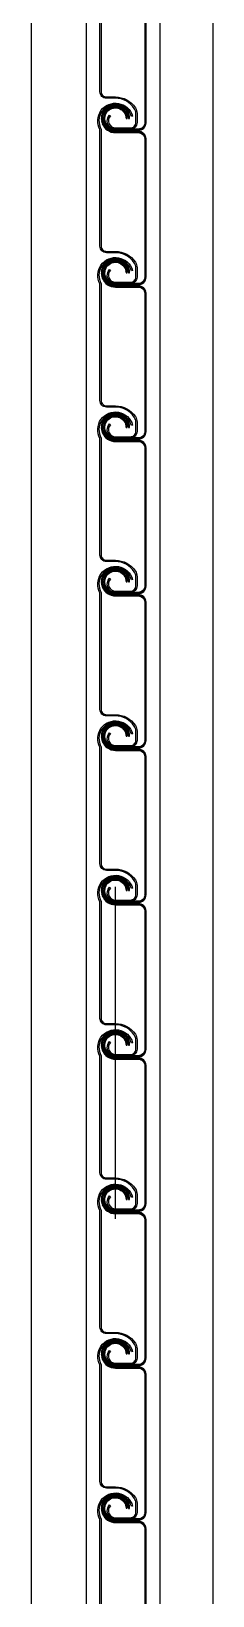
# Model space of a CAD drawing. Header units: millimetres. Extents: x 19868 to 801382, y -4805 to 85279.
# Drawn here: x 159350 to 159436, y 38862 to 39602 of the extents above; entities that cross this region are included whole.
import ezdxf

# ---------------------------------------------------------------- set-up
doc = ezdxf.new("R2010")
doc.units = ezdxf.units.MM
doc.header["$LTSCALE"] = 250
doc.layers.add('A-ETC-8', color=8, linetype='Continuous')

# ---------------------------------------------------------------- blocks, each defined once
blk = doc.blocks.new('C9fc9bb7c')
h = blk.add_hatch()
h.set_pattern_fill('ANSI31', color=256, scale=1.161, angle=-90, style=0)
h.set_pattern_definition([(315, (-1584085.85751, 211375.76352), (0.10261887162, 0.10261887162), [])])
h.paths.add_polyline_path([(710.8, 4531.01), (710.8, 4588.3), (710.8, 4595.44, 0.414214), (707.75, 4598.49), (696.9, 4598.49), (696.9, 4599.08), (707.75, 4599.08, -0.414214), (711.39, 4595.44), (711.39, 4588.3), (711.39, 4531.01)])
h.paths.add_polyline_path([(690.2, 4605.12), (690.79, 4605.12, 0.272094), (693.98, 4599.82), (692.9, 4599.82, -0.234313)])
h.paths.add_polyline_path([(690.2, 4605.12, -0.416993), (696.9, 4611.88), (696.9, 4611.3, 0.41726), (690.79, 4605.12)])
h.paths.add_polyline_path([(696.9, 4611.3), (696.9, 4611.88, -0.414214), (703.59, 4605.19), (703.01, 4605.19, 0.414214)])
h.paths.add_polyline_path([(692.9, 4599.82), (693.98, 4599.82, 0.125086), (696.9, 4599.08), (696.9, 4598.49, -0.161553)])
h.paths.add_polyline_path([(707.75, 4526.52), (696.9, 4526.52), (696.9, 4527.1), (704.06, 4527.1), (707.75, 4527.1, 0.414214), (710.8, 4530.16), (710.8, 4531.01), (711.39, 4531.01), (711.39, 4530.16, -0.414214)])
h.paths.add_polyline_path([(696.9, 4537.17), (696.9, 4537.76, -0.414214), (702.52, 4532.14), (701.93, 4532.14, 0.414214)])
h.paths.add_polyline_path([(691.39, 4531.01, -0.474498), (696.9, 4537.76), (696.9, 4537.17, 0.481821), (691.99, 4531.01)])
h.paths.add_polyline_path([(691.39, 4531.01), (691.99, 4531.01, 0.349691), (696.9, 4527.1), (696.9, 4526.52, -0.356394)])
h = blk.add_hatch()
h.set_pattern_fill('ANSI31', color=256, scale=1.161, angle=-90, style=0)
h.set_pattern_definition([(315, (-1584085.85751, 211302.70102), (0.10261887162, 0.10261887162), [])])
h.paths.add_polyline_path([(710.8, 4457.95), (710.8, 4515.24), (710.8, 4522.38, 0.414214), (707.75, 4525.43), (696.9, 4525.43), (696.9, 4526.02), (707.75, 4526.02, -0.414214), (711.39, 4522.38), (711.39, 4515.24), (711.39, 4457.95)])
h.paths.add_polyline_path([(690.2, 4532.06), (690.79, 4532.06, 0.272094), (693.98, 4526.76), (692.9, 4526.76, -0.234313)])
h.paths.add_polyline_path([(690.2, 4532.06, -0.416993), (696.9, 4538.82), (696.9, 4538.23, 0.41726), (690.79, 4532.06)])
h.paths.add_polyline_path([(696.9, 4538.23), (696.9, 4538.82, -0.414214), (703.59, 4532.13), (703.01, 4532.13, 0.414214)])
h.paths.add_polyline_path([(692.9, 4526.76), (693.98, 4526.76, 0.125086), (696.9, 4526.02), (696.9, 4525.43, -0.161553)])
h.paths.add_polyline_path([(707.75, 4453.45), (696.9, 4453.45), (696.9, 4454.04), (704.06, 4454.04), (707.75, 4454.04, 0.414214), (710.8, 4457.1), (710.8, 4457.95), (711.39, 4457.95), (711.39, 4457.1, -0.414214)])
h.paths.add_polyline_path([(696.9, 4464.11), (696.9, 4464.69, -0.414214), (702.52, 4459.07), (701.93, 4459.07, 0.414214)])
h.paths.add_polyline_path([(691.39, 4457.95, -0.474498), (696.9, 4464.69), (696.9, 4464.11, 0.481821), (691.99, 4457.95)])
h.paths.add_polyline_path([(691.39, 4457.95), (691.99, 4457.95, 0.349691), (696.9, 4454.04), (696.9, 4453.45, -0.356394)])
h = blk.add_hatch()
h.set_pattern_fill('ANSI31', color=256, scale=1.161, angle=-90, style=0)
h.set_pattern_definition([(315, (-1584085.85751, 211229.63852), (0.10261887162, 0.10261887162), [])])
h.paths.add_polyline_path([(710.8, 4384.89), (710.8, 4442.17), (710.8, 4449.31, 0.414214), (707.75, 4452.37), (696.9, 4452.37), (696.9, 4452.95), (707.75, 4452.95, -0.414214), (711.39, 4449.31), (711.39, 4442.17), (711.39, 4384.89)])
h.paths.add_polyline_path([(690.2, 4459), (690.79, 4459, 0.272094), (693.98, 4453.7), (692.9, 4453.7, -0.234313)])
h.paths.add_polyline_path([(690.2, 4459, -0.416993), (696.9, 4465.76), (696.9, 4465.17, 0.41726), (690.79, 4459)])
h.paths.add_polyline_path([(696.9, 4465.17), (696.9, 4465.76, -0.414214), (703.59, 4459.06), (703.01, 4459.06, 0.414214)])
h.paths.add_polyline_path([(692.9, 4453.7), (693.98, 4453.7, 0.125086), (696.9, 4452.95), (696.9, 4452.37, -0.161553)])
h.paths.add_polyline_path([(707.75, 4380.39), (696.9, 4380.39), (696.9, 4380.98), (704.06, 4380.98), (707.75, 4380.98, 0.414214), (710.8, 4384.03), (710.8, 4384.89), (711.39, 4384.89), (711.39, 4384.03, -0.414214)])
h.paths.add_polyline_path([(696.9, 4391.05), (696.9, 4391.63, -0.414214), (702.52, 4386.01), (701.93, 4386.01, 0.414214)])
h.paths.add_polyline_path([(691.39, 4384.89, -0.474498), (696.9, 4391.63), (696.9, 4391.05, 0.481821), (691.99, 4384.89)])
h.paths.add_polyline_path([(691.39, 4384.89), (691.99, 4384.89, 0.349691), (696.9, 4380.98), (696.9, 4380.39, -0.356394)])
h = blk.add_hatch()
h.set_pattern_fill('ANSI31', color=256, scale=1.161, angle=-90, style=0)
h.set_pattern_definition([(315, (-1584085.85751, 211156.57602), (0.10261887162, 0.10261887162), [])])
h.paths.add_polyline_path([(710.8, 4311.83), (710.8, 4369.11), (710.8, 4376.25, 0.414214), (707.75, 4379.31), (696.9, 4379.31), (696.9, 4379.89), (707.75, 4379.89, -0.414214), (711.39, 4376.25), (711.39, 4369.11), (711.39, 4311.83)])
h.paths.add_polyline_path([(690.2, 4385.94), (690.79, 4385.94, 0.272094), (693.98, 4380.63), (692.9, 4380.63, -0.234313)])
h.paths.add_polyline_path([(690.2, 4385.94, -0.416993), (696.9, 4392.7), (696.9, 4392.11, 0.41726), (690.79, 4385.94)])
h.paths.add_polyline_path([(696.9, 4392.11), (696.9, 4392.7, -0.414214), (703.59, 4386), (703.01, 4386, 0.414214)])
h.paths.add_polyline_path([(692.9, 4380.63), (693.98, 4380.63, 0.125086), (696.9, 4379.89), (696.9, 4379.31, -0.161553)])
h.paths.add_polyline_path([(707.75, 4307.33), (696.9, 4307.33), (696.9, 4307.92), (704.06, 4307.92), (707.75, 4307.92, 0.414214), (710.8, 4310.97), (710.8, 4311.83), (711.39, 4311.83), (711.39, 4310.97, -0.414214)])
h.paths.add_polyline_path([(696.9, 4317.98), (696.9, 4318.57, -0.414214), (702.52, 4312.95), (701.93, 4312.95, 0.414214)])
h.paths.add_polyline_path([(691.39, 4311.83, -0.474498), (696.9, 4318.57), (696.9, 4317.98, 0.481821), (691.99, 4311.83)])
h.paths.add_polyline_path([(691.39, 4311.83), (691.99, 4311.83, 0.349691), (696.9, 4307.92), (696.9, 4307.33, -0.356394)])
h = blk.add_hatch()
h.set_pattern_fill('ANSI31', color=256, scale=1.161, angle=-90, style=0)
h.set_pattern_definition([(315, (-1584085.85751, 211083.51352), (0.10261887162, 0.10261887162), [])])
h.paths.add_polyline_path([(710.8, 4238.76), (710.8, 4296.05), (710.8, 4303.19, 0.414214), (707.75, 4306.24), (696.9, 4306.24), (696.9, 4306.83), (707.75, 4306.83, -0.414214), (711.39, 4303.19), (711.39, 4296.05), (711.39, 4238.76)])
h.paths.add_polyline_path([(690.2, 4312.87), (690.79, 4312.87, 0.272094), (693.98, 4307.57), (692.9, 4307.57, -0.234313)])
h.paths.add_polyline_path([(690.2, 4312.87, -0.416993), (696.9, 4319.63), (696.9, 4319.05, 0.41726), (690.79, 4312.87)])
h.paths.add_polyline_path([(696.9, 4319.05), (696.9, 4319.63, -0.414214), (703.59, 4312.94), (703.01, 4312.94, 0.414214)])
h.paths.add_polyline_path([(692.9, 4307.57), (693.98, 4307.57, 0.125086), (696.9, 4306.83), (696.9, 4306.24, -0.161553)])
h.paths.add_polyline_path([(707.75, 4234.27), (696.9, 4234.27), (696.9, 4234.85), (704.06, 4234.85), (707.75, 4234.85, 0.414214), (710.8, 4237.91), (710.8, 4238.76), (711.39, 4238.76), (711.39, 4237.91, -0.414214)])
h.paths.add_polyline_path([(696.9, 4244.92), (696.9, 4245.51, -0.414214), (702.52, 4239.89), (701.93, 4239.89, 0.414214)])
h.paths.add_polyline_path([(691.39, 4238.76, -0.474498), (696.9, 4245.51), (696.9, 4244.92, 0.481821), (691.99, 4238.76)])
h.paths.add_polyline_path([(691.39, 4238.76), (691.99, 4238.76, 0.349691), (696.9, 4234.85), (696.9, 4234.27, -0.356394)])
h = blk.add_hatch()
h.set_pattern_fill('ANSI31', color=256, scale=1.161, angle=-90, style=0)
h.set_pattern_definition([(315, (-1584085.85751, 211010.45102), (0.10261887162, 0.10261887162), [])])
h.paths.add_polyline_path([(710.8, 4165.7), (710.8, 4222.99), (710.8, 4230.13, 0.414214), (707.75, 4233.18), (696.9, 4233.18), (696.9, 4233.77), (707.75, 4233.77, -0.414214), (711.39, 4230.13), (711.39, 4222.99), (711.39, 4165.7)])
h.paths.add_polyline_path([(690.2, 4239.81), (690.79, 4239.81, 0.272094), (693.98, 4234.51), (692.9, 4234.51, -0.234313)])
h.paths.add_polyline_path([(690.2, 4239.81, -0.416993), (696.9, 4246.57), (696.9, 4245.98, 0.41726), (690.79, 4239.81)])
h.paths.add_polyline_path([(696.9, 4245.98), (696.9, 4246.57, -0.414214), (703.59, 4239.88), (703.01, 4239.88, 0.414214)])
h.paths.add_polyline_path([(692.9, 4234.51), (693.98, 4234.51, 0.125086), (696.9, 4233.77), (696.9, 4233.18, -0.161553)])
h.paths.add_polyline_path([(707.75, 4161.2), (696.9, 4161.2), (696.9, 4161.79), (704.06, 4161.79), (707.75, 4161.79, 0.414214), (710.8, 4164.85), (710.8, 4165.7), (711.39, 4165.7), (711.39, 4164.85, -0.414214)])
h.paths.add_polyline_path([(696.9, 4171.86), (696.9, 4172.44, -0.414214), (702.52, 4166.82), (701.93, 4166.82, 0.414214)])
h.paths.add_polyline_path([(691.39, 4165.7, -0.474498), (696.9, 4172.44), (696.9, 4171.86, 0.481821), (691.99, 4165.7)])
h.paths.add_polyline_path([(691.39, 4165.7), (691.99, 4165.7, 0.349691), (696.9, 4161.79), (696.9, 4161.2, -0.356394)])
h = blk.add_hatch()
h.set_pattern_fill('ANSI31', color=256, scale=1.161, angle=-90, style=0)
h.set_pattern_definition([(315, (-1584085.85751, 210937.38852), (0.10261887162, 0.10261887162), [])])
h.paths.add_polyline_path([(710.8, 4092.64), (710.8, 4149.92), (710.8, 4157.06, 0.414214), (707.75, 4160.12), (696.9, 4160.12), (696.9, 4160.7), (707.75, 4160.7, -0.414214), (711.39, 4157.06), (711.39, 4149.92), (711.39, 4092.64)])
h.paths.add_polyline_path([(690.2, 4166.75), (690.79, 4166.75, 0.272094), (693.98, 4161.45), (692.9, 4161.45, -0.234313)])
h.paths.add_polyline_path([(690.2, 4166.75, -0.416993), (696.9, 4173.51), (696.9, 4172.92, 0.41726), (690.79, 4166.75)])
h.paths.add_polyline_path([(696.9, 4172.92), (696.9, 4173.51, -0.414214), (703.59, 4166.81), (703.01, 4166.81, 0.414214)])
h.paths.add_polyline_path([(692.9, 4161.45), (693.98, 4161.45, 0.125086), (696.9, 4160.7), (696.9, 4160.12, -0.161553)])
h.paths.add_polyline_path([(707.75, 4088.14), (696.9, 4088.14), (696.9, 4088.73), (704.06, 4088.73), (707.75, 4088.73, 0.414214), (710.8, 4091.78), (710.8, 4092.64), (711.39, 4092.64), (711.39, 4091.78, -0.414214)])
h.paths.add_polyline_path([(696.9, 4098.8), (696.9, 4099.38, -0.414214), (702.52, 4093.76), (701.93, 4093.76, 0.414214)])
h.paths.add_polyline_path([(691.39, 4092.64, -0.474498), (696.9, 4099.38), (696.9, 4098.8, 0.481821), (691.99, 4092.64)])
h.paths.add_polyline_path([(691.39, 4092.64), (691.99, 4092.64, 0.349691), (696.9, 4088.73), (696.9, 4088.14, -0.356394)])
h = blk.add_hatch()
h.set_pattern_fill('ANSI31', color=256, scale=1.161, angle=-90, style=0)
h.set_pattern_definition([(315, (-1584085.85751, 210864.32602), (0.10261887162, 0.10261887162), [])])
h.paths.add_polyline_path([(710.8, 4019.58), (710.8, 4076.86), (710.8, 4084, 0.414214), (707.75, 4087.06), (696.9, 4087.06), (696.9, 4087.64), (707.75, 4087.64, -0.414214), (711.39, 4084), (711.39, 4076.86), (711.39, 4019.58)])
h.paths.add_polyline_path([(690.2, 4093.69), (690.79, 4093.69, 0.272094), (693.98, 4088.38), (692.9, 4088.38, -0.234313)])
h.paths.add_polyline_path([(690.2, 4093.69, -0.416993), (696.9, 4100.45), (696.9, 4099.86, 0.41726), (690.79, 4093.69)])
h.paths.add_polyline_path([(696.9, 4099.86), (696.9, 4100.45, -0.414214), (703.59, 4093.75), (703.01, 4093.75, 0.414214)])
h.paths.add_polyline_path([(692.9, 4088.38), (693.98, 4088.38, 0.125086), (696.9, 4087.64), (696.9, 4087.06, -0.161553)])
h.paths.add_polyline_path([(707.75, 4015.08), (696.9, 4015.08), (696.9, 4015.67), (704.06, 4015.67), (707.75, 4015.67, 0.414214), (710.8, 4018.72), (710.8, 4019.58), (711.39, 4019.58), (711.39, 4018.72, -0.414214)])
h.paths.add_polyline_path([(696.9, 4025.73), (696.9, 4026.32, -0.414214), (702.52, 4020.7), (701.93, 4020.7, 0.414214)])
h.paths.add_polyline_path([(691.39, 4019.58, -0.474498), (696.9, 4026.32), (696.9, 4025.73, 0.481821), (691.99, 4019.58)])
h.paths.add_polyline_path([(691.39, 4019.58), (691.99, 4019.58, 0.349691), (696.9, 4015.67), (696.9, 4015.08, -0.356394)])
h = blk.add_hatch()
h.set_pattern_fill('ANSI31', color=256, scale=1.161, angle=-90, style=0)
h.set_pattern_definition([(315, (-1584085.85751, 210791.26352), (0.10261887162, 0.10261887162), [])])
h.paths.add_polyline_path([(710.8, 3946.51), (710.8, 4003.8), (710.8, 4010.94, 0.414214), (707.75, 4013.99), (696.9, 4013.99), (696.9, 4014.58), (707.75, 4014.58, -0.414214), (711.39, 4010.94), (711.39, 4003.8), (711.39, 3946.51)])
h.paths.add_polyline_path([(690.2, 4020.62), (690.79, 4020.62, 0.272094), (693.98, 4015.32), (692.9, 4015.32, -0.234313)])
h.paths.add_polyline_path([(690.2, 4020.62, -0.416993), (696.9, 4027.38), (696.9, 4026.8, 0.41726), (690.79, 4020.62)])
h.paths.add_polyline_path([(696.9, 4026.8), (696.9, 4027.38, -0.414214), (703.59, 4020.69), (703.01, 4020.69, 0.414214)])
h.paths.add_polyline_path([(692.9, 4015.32), (693.98, 4015.32, 0.125086), (696.9, 4014.58), (696.9, 4013.99, -0.161553)])
h.paths.add_polyline_path([(707.75, 3942.02), (696.9, 3942.02), (696.9, 3942.6), (704.06, 3942.6), (707.75, 3942.6, 0.414214), (710.8, 3945.66), (710.8, 3946.51), (711.39, 3946.51), (711.39, 3945.66, -0.414214)])
h.paths.add_polyline_path([(696.9, 3952.67), (696.9, 3953.26, -0.414214), (702.52, 3947.64), (701.93, 3947.64, 0.414214)])
h.paths.add_polyline_path([(691.39, 3946.51, -0.474498), (696.9, 3953.26), (696.9, 3952.67, 0.481821), (691.99, 3946.51)])
h.paths.add_polyline_path([(691.39, 3946.51), (691.99, 3946.51, 0.349691), (696.9, 3942.6), (696.9, 3942.02, -0.356394)])
h = blk.add_hatch()
h.set_pattern_fill('ANSI31', color=256, scale=1.161, angle=-90, style=0)
h.set_pattern_definition([(315, (-1584085.85751, 210718.20102), (0.10261887162, 0.10261887162), [])])
h.paths.add_polyline_path([(710.8, 3873.45), (710.8, 3930.74), (710.8, 3937.88, 0.414214), (707.75, 3940.93), (696.9, 3940.93), (696.9, 3941.52), (707.75, 3941.52, -0.414214), (711.39, 3937.88), (711.39, 3930.74), (711.39, 3873.45)])
h.paths.add_polyline_path([(690.2, 3947.56), (690.79, 3947.56, 0.272094), (693.98, 3942.26), (692.9, 3942.26, -0.234313)])
h.paths.add_polyline_path([(690.2, 3947.56, -0.416993), (696.9, 3954.32), (696.9, 3953.73, 0.41726), (690.79, 3947.56)])
h.paths.add_polyline_path([(696.9, 3953.73), (696.9, 3954.32, -0.414214), (703.59, 3947.63), (703.01, 3947.63, 0.414214)])
h.paths.add_polyline_path([(692.9, 3942.26), (693.98, 3942.26, 0.125086), (696.9, 3941.52), (696.9, 3940.93, -0.161553)])
h.paths.add_polyline_path([(707.75, 3868.95), (696.9, 3868.95), (696.9, 3869.54), (704.06, 3869.54), (707.75, 3869.54, 0.414214), (710.8, 3872.6), (710.8, 3873.45), (711.39, 3873.45), (711.39, 3872.6, -0.414214)])
h.paths.add_polyline_path([(696.9, 3879.61), (696.9, 3880.19, -0.414214), (702.52, 3874.57), (701.93, 3874.57, 0.414214)])
h.paths.add_polyline_path([(691.39, 3873.45, -0.474498), (696.9, 3880.19), (696.9, 3879.61, 0.481821), (691.99, 3873.45)])
h.paths.add_polyline_path([(691.39, 3873.45), (691.99, 3873.45, 0.349691), (696.9, 3869.54), (696.9, 3868.95, -0.356394)])
h = blk.add_hatch()
h.set_pattern_fill('ANSI31', color=256, scale=1.161, angle=-90, style=0)
h.set_pattern_definition([(315, (-1584085.85751, 210645.13852), (0.10261887162, 0.10261887162), [])])
h.paths.add_polyline_path([(710.8, 3800.39), (710.8, 3857.67), (710.8, 3864.81, 0.414214), (707.75, 3867.87), (696.9, 3867.87), (696.9, 3868.45), (707.75, 3868.45, -0.414214), (711.39, 3864.81), (711.39, 3857.67), (711.39, 3800.39)])
h.paths.add_polyline_path([(690.2, 3874.5), (690.79, 3874.5, 0.272094), (693.98, 3869.2), (692.9, 3869.2, -0.234313)])
h.paths.add_polyline_path([(690.2, 3874.5, -0.416993), (696.9, 3881.26), (696.9, 3880.67, 0.41726), (690.79, 3874.5)])
h.paths.add_polyline_path([(696.9, 3880.67), (696.9, 3881.26, -0.414214), (703.59, 3874.56), (703.01, 3874.56, 0.414214)])
h.paths.add_polyline_path([(692.9, 3869.2), (693.98, 3869.2, 0.125086), (696.9, 3868.45), (696.9, 3867.87, -0.161553)])
h.paths.add_polyline_path([(707.75, 3795.89), (696.9, 3795.89), (696.9, 3796.48), (704.06, 3796.48), (707.75, 3796.48, 0.414214), (710.8, 3799.53), (710.8, 3800.39), (711.39, 3800.39), (711.39, 3799.53, -0.414214)])
h.paths.add_polyline_path([(696.9, 3806.55), (696.9, 3807.13, -0.414214), (702.52, 3801.51), (701.93, 3801.51, 0.414214)])
h.paths.add_polyline_path([(691.39, 3800.39, -0.474498), (696.9, 3807.13), (696.9, 3806.55, 0.481821), (691.99, 3800.39)])
h.paths.add_polyline_path([(691.39, 3800.39), (691.99, 3800.39, 0.349691), (696.9, 3796.48), (696.9, 3795.89, -0.356394)])
for p, q in [((657, 6080.32), (657, 0)), ((683, 6083.07), (683, 0)), ((718, 6083.07), (718, 0)), ((743, 6080.32), (743, 0)), ((696.9, 4526.02), (696.9, 4526.52)), ((696.9, 4452.95), (696.9, 4453.45)), ((696.9, 4379.89), (696.9, 4380.39)), ((696.9, 4306.83), (696.9, 4307.33)), ((696.9, 4233.77), (696.9, 4234.27)), ((696.9, 4011.56), (696.9, 4168.67)), ((696.9, 3941.52), (696.9, 3942.02)), ((696.9, 3868.45), (696.9, 3868.95))]:
    blk.add_line(p, q)
for points in [[(690.15, 4588.3), (690.15, 4544.77, 0.414214), (692.62, 4542.3), (696.9, 4542.3, -0.251984), (706.32, 4537.23, -0.146897), (707.11, 4534.59), (707.11, 4530.16, -0.414214), (704.06, 4527.1), (696.9, 4527.1, -0.668179), (694.13, 4533.78), (694.55, 4533.36, 0.668179), (696.9, 4527.69), (704.06, 4527.69, 0.414214), (706.53, 4530.16), (706.53, 4534.59, 0.146897), (705.83, 4536.91, 0.251984), (696.9, 4541.72), (692.62, 4541.72, -0.414214), (689.57, 4544.77), (689.57, 4588.3)], [(710.8, 4588.3), (710.8, 4530.16, -0.414214), (707.75, 4527.1), (696.9, 4527.1, -2.414214), (701.93, 4532.14), (702.52, 4532.14, 2.414214), (696.9, 4526.52), (707.75, 4526.52, 0.414214), (711.39, 4530.16), (711.39, 4588.3)], [(689.57, 4515.24), (689.57, 4526.89, -1.129258), (705, 4533.23), (704.44, 4533.08, 1.140281), (690.15, 4527.04), (690.15, 4515.24)], [(711.39, 4515.24), (711.39, 4522.38, 0.414214), (707.75, 4526.02), (696.9, 4526.02, -2.414214), (703.01, 4532.13), (703.59, 4532.13, 2.414214), (696.9, 4525.43), (707.75, 4525.43, -0.414214), (710.8, 4522.38), (710.8, 4515.24)], [(690.15, 4515.24), (690.15, 4471.71, 0.414214), (692.62, 4469.24), (696.9, 4469.24, -0.251984), (706.32, 4464.17, -0.146897), (707.11, 4461.53), (707.11, 4457.1, -0.414214), (704.06, 4454.04), (696.9, 4454.04, -0.668179), (694.13, 4460.71), (694.55, 4460.3, 0.668179), (696.9, 4454.63), (704.06, 4454.63, 0.414214), (706.53, 4457.1), (706.53, 4461.53, 0.146897), (705.83, 4463.85, 0.251984), (696.9, 4468.65), (692.62, 4468.65, -0.414214), (689.57, 4471.71), (689.57, 4515.24)], [(710.8, 4515.24), (710.8, 4457.1, -0.414214), (707.75, 4454.04), (696.9, 4454.04, -2.414214), (701.93, 4459.07), (702.52, 4459.07, 2.414214), (696.9, 4453.45), (707.75, 4453.45, 0.414214), (711.39, 4457.1), (711.39, 4515.24)], [(689.57, 4442.17), (689.57, 4453.83, -1.129258), (705, 4460.17), (704.44, 4460.02, 1.140281), (690.15, 4453.98), (690.15, 4442.17)], [(711.39, 4442.17), (711.39, 4449.31, 0.414214), (707.75, 4452.95), (696.9, 4452.95, -2.414214), (703.01, 4459.06), (703.59, 4459.06, 2.414214), (696.9, 4452.37), (707.75, 4452.37, -0.414214), (710.8, 4449.31), (710.8, 4442.17)], [(690.15, 4442.17), (690.15, 4398.64, 0.414214), (692.62, 4396.18), (696.9, 4396.18, -0.251984), (706.32, 4391.11, -0.146897), (707.11, 4388.47), (707.11, 4384.03, -0.414214), (704.06, 4380.98), (696.9, 4380.98, -0.668179), (694.13, 4387.65), (694.55, 4387.24, 0.668179), (696.9, 4381.56), (704.06, 4381.56, 0.414214), (706.53, 4384.03), (706.53, 4388.47, 0.146897), (705.83, 4390.78, 0.251984), (696.9, 4395.59), (692.62, 4395.59, -0.414214), (689.57, 4398.64), (689.57, 4442.17)], [(710.8, 4442.17), (710.8, 4384.03, -0.414214), (707.75, 4380.98), (696.9, 4380.98, -2.414214), (701.93, 4386.01), (702.52, 4386.01, 2.414214), (696.9, 4380.39), (707.75, 4380.39, 0.414214), (711.39, 4384.03), (711.39, 4442.17)], [(689.57, 4369.11), (689.57, 4380.76, -1.129258), (705, 4387.11), (704.44, 4386.95, 1.140281), (690.15, 4380.92), (690.15, 4369.11)], [(711.39, 4369.11), (711.39, 4376.25, 0.414214), (707.75, 4379.89), (696.9, 4379.89, -2.414214), (703.01, 4386), (703.59, 4386, 2.414214), (696.9, 4379.31), (707.75, 4379.31, -0.414214), (710.8, 4376.25), (710.8, 4369.11)], [(690.15, 4369.11), (690.15, 4325.58, 0.414214), (692.62, 4323.11), (696.9, 4323.11, -0.251984), (706.32, 4318.04, -0.146897), (707.11, 4315.41), (707.11, 4310.97, -0.414214), (704.06, 4307.92), (696.9, 4307.92, -0.668179), (694.13, 4314.59), (694.55, 4314.18, 0.668179), (696.9, 4308.5), (704.06, 4308.5, 0.414214), (706.53, 4310.97), (706.53, 4315.41, 0.146897), (705.83, 4317.72, 0.251984), (696.9, 4322.53), (692.62, 4322.53, -0.414214), (689.57, 4325.58), (689.57, 4369.11)], [(710.8, 4369.11), (710.8, 4310.97, -0.414214), (707.75, 4307.92), (696.9, 4307.92, -2.414214), (701.93, 4312.95), (702.52, 4312.95, 2.414214), (696.9, 4307.33), (707.75, 4307.33, 0.414214), (711.39, 4310.97), (711.39, 4369.11)], [(689.57, 4296.05), (689.57, 4307.7, -1.129258), (705, 4314.05), (704.44, 4313.89, 1.140281), (690.15, 4307.86), (690.15, 4296.05)], [(711.39, 4296.05), (711.39, 4303.19, 0.414214), (707.75, 4306.83), (696.9, 4306.83, -2.414214), (703.01, 4312.94), (703.59, 4312.94, 2.414214), (696.9, 4306.24), (707.75, 4306.24, -0.414214), (710.8, 4303.19), (710.8, 4296.05)], [(690.15, 4296.05), (690.15, 4252.52, 0.414214), (692.62, 4250.05), (696.9, 4250.05, -0.251984), (706.32, 4244.98, -0.146897), (707.11, 4242.34), (707.11, 4237.91, -0.414214), (704.06, 4234.85), (696.9, 4234.85, -0.668179), (694.13, 4241.53), (694.55, 4241.11, 0.668179), (696.9, 4235.44), (704.06, 4235.44, 0.414214), (706.53, 4237.91), (706.53, 4242.34, 0.146897), (705.83, 4244.66, 0.251984), (696.9, 4249.47), (692.62, 4249.47, -0.414214), (689.57, 4252.52), (689.57, 4296.05)], [(710.8, 4296.05), (710.8, 4237.91, -0.414214), (707.75, 4234.85), (696.9, 4234.85, -2.414214), (701.93, 4239.89), (702.52, 4239.89, 2.414214), (696.9, 4234.27), (707.75, 4234.27, 0.414214), (711.39, 4237.91), (711.39, 4296.05)], [(689.57, 4222.99), (689.57, 4234.64, -1.129258), (705, 4240.98), (704.44, 4240.83, 1.140281), (690.15, 4234.79), (690.15, 4222.99)], [(711.39, 4222.99), (711.39, 4230.13, 0.414214), (707.75, 4233.77), (696.9, 4233.77, -2.414214), (703.01, 4239.88), (703.59, 4239.88, 2.414214), (696.9, 4233.18), (707.75, 4233.18, -0.414214), (710.8, 4230.13), (710.8, 4222.99)], [(690.15, 4222.99), (690.15, 4179.46, 0.414214), (692.62, 4176.99), (696.9, 4176.99, -0.251984), (706.32, 4171.92, -0.146897), (707.11, 4169.28), (707.11, 4164.85, -0.414214), (704.06, 4161.79), (696.9, 4161.79, -0.668179), (694.13, 4168.46), (694.55, 4168.05, 0.668179), (696.9, 4162.38), (704.06, 4162.38, 0.414214), (706.53, 4164.85), (706.53, 4169.28, 0.146897), (705.83, 4171.6, 0.251984), (696.9, 4176.4), (692.62, 4176.4, -0.414214), (689.57, 4179.46), (689.57, 4222.99)], [(710.8, 4222.99), (710.8, 4164.85, -0.414214), (707.75, 4161.79), (696.9, 4161.79, -2.414214), (701.93, 4166.82), (702.52, 4166.82, 2.414214), (696.9, 4161.2), (707.75, 4161.2, 0.414214), (711.39, 4164.85), (711.39, 4222.99)], [(689.57, 4149.92), (689.57, 4161.58, -1.129258), (705, 4167.92), (704.44, 4167.77, 1.140281), (690.15, 4161.73), (690.15, 4149.92)], [(711.39, 4149.92), (711.39, 4157.06, 0.414214), (707.75, 4160.7), (696.9, 4160.7, -2.414214), (703.01, 4166.81), (703.59, 4166.81, 2.414214), (696.9, 4160.12), (707.75, 4160.12, -0.414214), (710.8, 4157.06), (710.8, 4149.92)], [(690.15, 4149.92), (690.15, 4106.39, 0.414214), (692.62, 4103.93), (696.9, 4103.93, -0.251984), (706.32, 4098.86, -0.146897), (707.11, 4096.22), (707.11, 4091.78, -0.414214), (704.06, 4088.73), (696.9, 4088.73, -0.668179), (694.13, 4095.4), (694.55, 4094.99, 0.668179), (696.9, 4089.31), (704.06, 4089.31, 0.414214), (706.53, 4091.78), (706.53, 4096.22, 0.146897), (705.83, 4098.53, 0.251984), (696.9, 4103.34), (692.62, 4103.34, -0.414214), (689.57, 4106.39), (689.57, 4149.92)], [(710.8, 4149.92), (710.8, 4091.78, -0.414214), (707.75, 4088.73), (696.9, 4088.73, -2.414214), (701.93, 4093.76), (702.52, 4093.76, 2.414214), (696.9, 4088.14), (707.75, 4088.14, 0.414214), (711.39, 4091.78), (711.39, 4149.92)], [(689.57, 4076.86), (689.57, 4088.51, -1.129258), (705, 4094.86), (704.44, 4094.7, 1.140281), (690.15, 4088.67), (690.15, 4076.86)], [(711.39, 4076.86), (711.39, 4084, 0.414214), (707.75, 4087.64), (696.9, 4087.64, -2.414214), (703.01, 4093.75), (703.59, 4093.75, 2.414214), (696.9, 4087.06), (707.75, 4087.06, -0.414214), (710.8, 4084), (710.8, 4076.86)], [(690.15, 4076.86), (690.15, 4033.33, 0.414214), (692.62, 4030.86), (696.9, 4030.86, -0.251984), (706.32, 4025.79, -0.146897), (707.11, 4023.16), (707.11, 4018.72, -0.414214), (704.06, 4015.67), (696.9, 4015.67, -0.668179), (694.13, 4022.34), (694.55, 4021.93, 0.668179), (696.9, 4016.25), (704.06, 4016.25, 0.414214), (706.53, 4018.72), (706.53, 4023.16, 0.146897), (705.83, 4025.47, 0.251984), (696.9, 4030.28), (692.62, 4030.28, -0.414214), (689.57, 4033.33), (689.57, 4076.86)], [(710.8, 4076.86), (710.8, 4018.72, -0.414214), (707.75, 4015.67), (696.9, 4015.67, -2.414214), (701.93, 4020.7), (702.52, 4020.7, 2.414214), (696.9, 4015.08), (707.75, 4015.08, 0.414214), (711.39, 4018.72), (711.39, 4076.86)], [(689.57, 4003.8), (689.57, 4015.45, -1.129258), (705, 4021.8), (704.44, 4021.64, 1.140281), (690.15, 4015.61), (690.15, 4003.8)], [(711.39, 4003.8), (711.39, 4010.94, 0.414214), (707.75, 4014.58), (696.9, 4014.58, -2.414214), (703.01, 4020.69), (703.59, 4020.69, 2.414214), (696.9, 4013.99), (707.75, 4013.99, -0.414214), (710.8, 4010.94), (710.8, 4003.8)], [(690.15, 4003.8), (690.15, 3960.27, 0.414214), (692.62, 3957.8), (696.9, 3957.8, -0.251984), (706.32, 3952.73, -0.146897), (707.11, 3950.09), (707.11, 3945.66, -0.414214), (704.06, 3942.6), (696.9, 3942.6, -0.668179), (694.13, 3949.28), (694.55, 3948.86, 0.668179), (696.9, 3943.19), (704.06, 3943.19, 0.414214), (706.53, 3945.66), (706.53, 3950.09, 0.146897), (705.83, 3952.41, 0.251984), (696.9, 3957.22), (692.62, 3957.22, -0.414214), (689.57, 3960.27), (689.57, 4003.8)], [(710.8, 4003.8), (710.8, 3945.66, -0.414214), (707.75, 3942.6), (696.9, 3942.6, -2.414214), (701.93, 3947.64), (702.52, 3947.64, 2.414214), (696.9, 3942.02), (707.75, 3942.02, 0.414214), (711.39, 3945.66), (711.39, 4003.8)], [(689.57, 3930.74), (689.57, 3942.39, -1.129258), (705, 3948.73), (704.44, 3948.58, 1.140281), (690.15, 3942.54), (690.15, 3930.74)], [(711.39, 3930.74), (711.39, 3937.88, 0.414214), (707.75, 3941.52), (696.9, 3941.52, -2.414214), (703.01, 3947.63), (703.59, 3947.63, 2.414214), (696.9, 3940.93), (707.75, 3940.93, -0.414214), (710.8, 3937.88), (710.8, 3930.74)], [(690.15, 3930.74), (690.15, 3887.21, 0.414214), (692.62, 3884.74), (696.9, 3884.74, -0.251984), (706.32, 3879.67, -0.146897), (707.11, 3877.03), (707.11, 3872.6, -0.414214), (704.06, 3869.54), (696.9, 3869.54, -0.668179), (694.13, 3876.21), (694.55, 3875.8, 0.668179), (696.9, 3870.13), (704.06, 3870.13, 0.414214), (706.53, 3872.6), (706.53, 3877.03, 0.146897), (705.83, 3879.35, 0.251984), (696.9, 3884.15), (692.62, 3884.15, -0.414214), (689.57, 3887.21), (689.57, 3930.74)], [(710.8, 3930.74), (710.8, 3872.6, -0.414214), (707.75, 3869.54), (696.9, 3869.54, -2.414214), (701.93, 3874.57), (702.52, 3874.57, 2.414214), (696.9, 3868.95), (707.75, 3868.95, 0.414214), (711.39, 3872.6), (711.39, 3930.74)], [(689.57, 3857.67), (689.57, 3869.33, -1.129258), (705, 3875.67), (704.44, 3875.52, 1.140281), (690.15, 3869.48), (690.15, 3857.67)], [(711.39, 3857.67), (711.39, 3864.81, 0.414214), (707.75, 3868.45), (696.9, 3868.45, -2.414214), (703.01, 3874.56), (703.59, 3874.56, 2.414214), (696.9, 3867.87), (707.75, 3867.87, -0.414214), (710.8, 3864.81), (710.8, 3857.67)], [(690.15, 3857.67), (690.15, 3814.14, 0.414214), (692.62, 3811.68), (696.9, 3811.68, -0.251984), (706.32, 3806.61, -0.146897), (707.11, 3803.97), (707.11, 3799.53, -0.414214), (704.06, 3796.48), (696.9, 3796.48, -0.668179), (694.13, 3803.15), (694.55, 3802.74, 0.668179), (696.9, 3797.06), (704.06, 3797.06, 0.414214), (706.53, 3799.53), (706.53, 3803.97, 0.146897), (705.83, 3806.28, 0.251984), (696.9, 3811.09), (692.62, 3811.09, -0.414214), (689.57, 3814.14), (689.57, 3857.67)], [(710.8, 3857.67), (710.8, 3799.53, -0.414214), (707.75, 3796.48), (696.9, 3796.48, -2.414214), (701.93, 3801.51), (702.52, 3801.51, 2.414214), (696.9, 3795.89), (707.75, 3795.89, 0.414214), (711.39, 3799.53), (711.39, 3857.67)]]:
    blk.add_lwpolyline(points, format="xyb")

msp = doc.modelspace()

# ---------------------------------------------------------------- block references
at = {"layer": 'A-ETC-8'}
msp.add_blockref('C9fc9bb7c', (158693.21, 35028.93, 0), dxfattribs=at)

doc.saveas('drawing.dxf')
